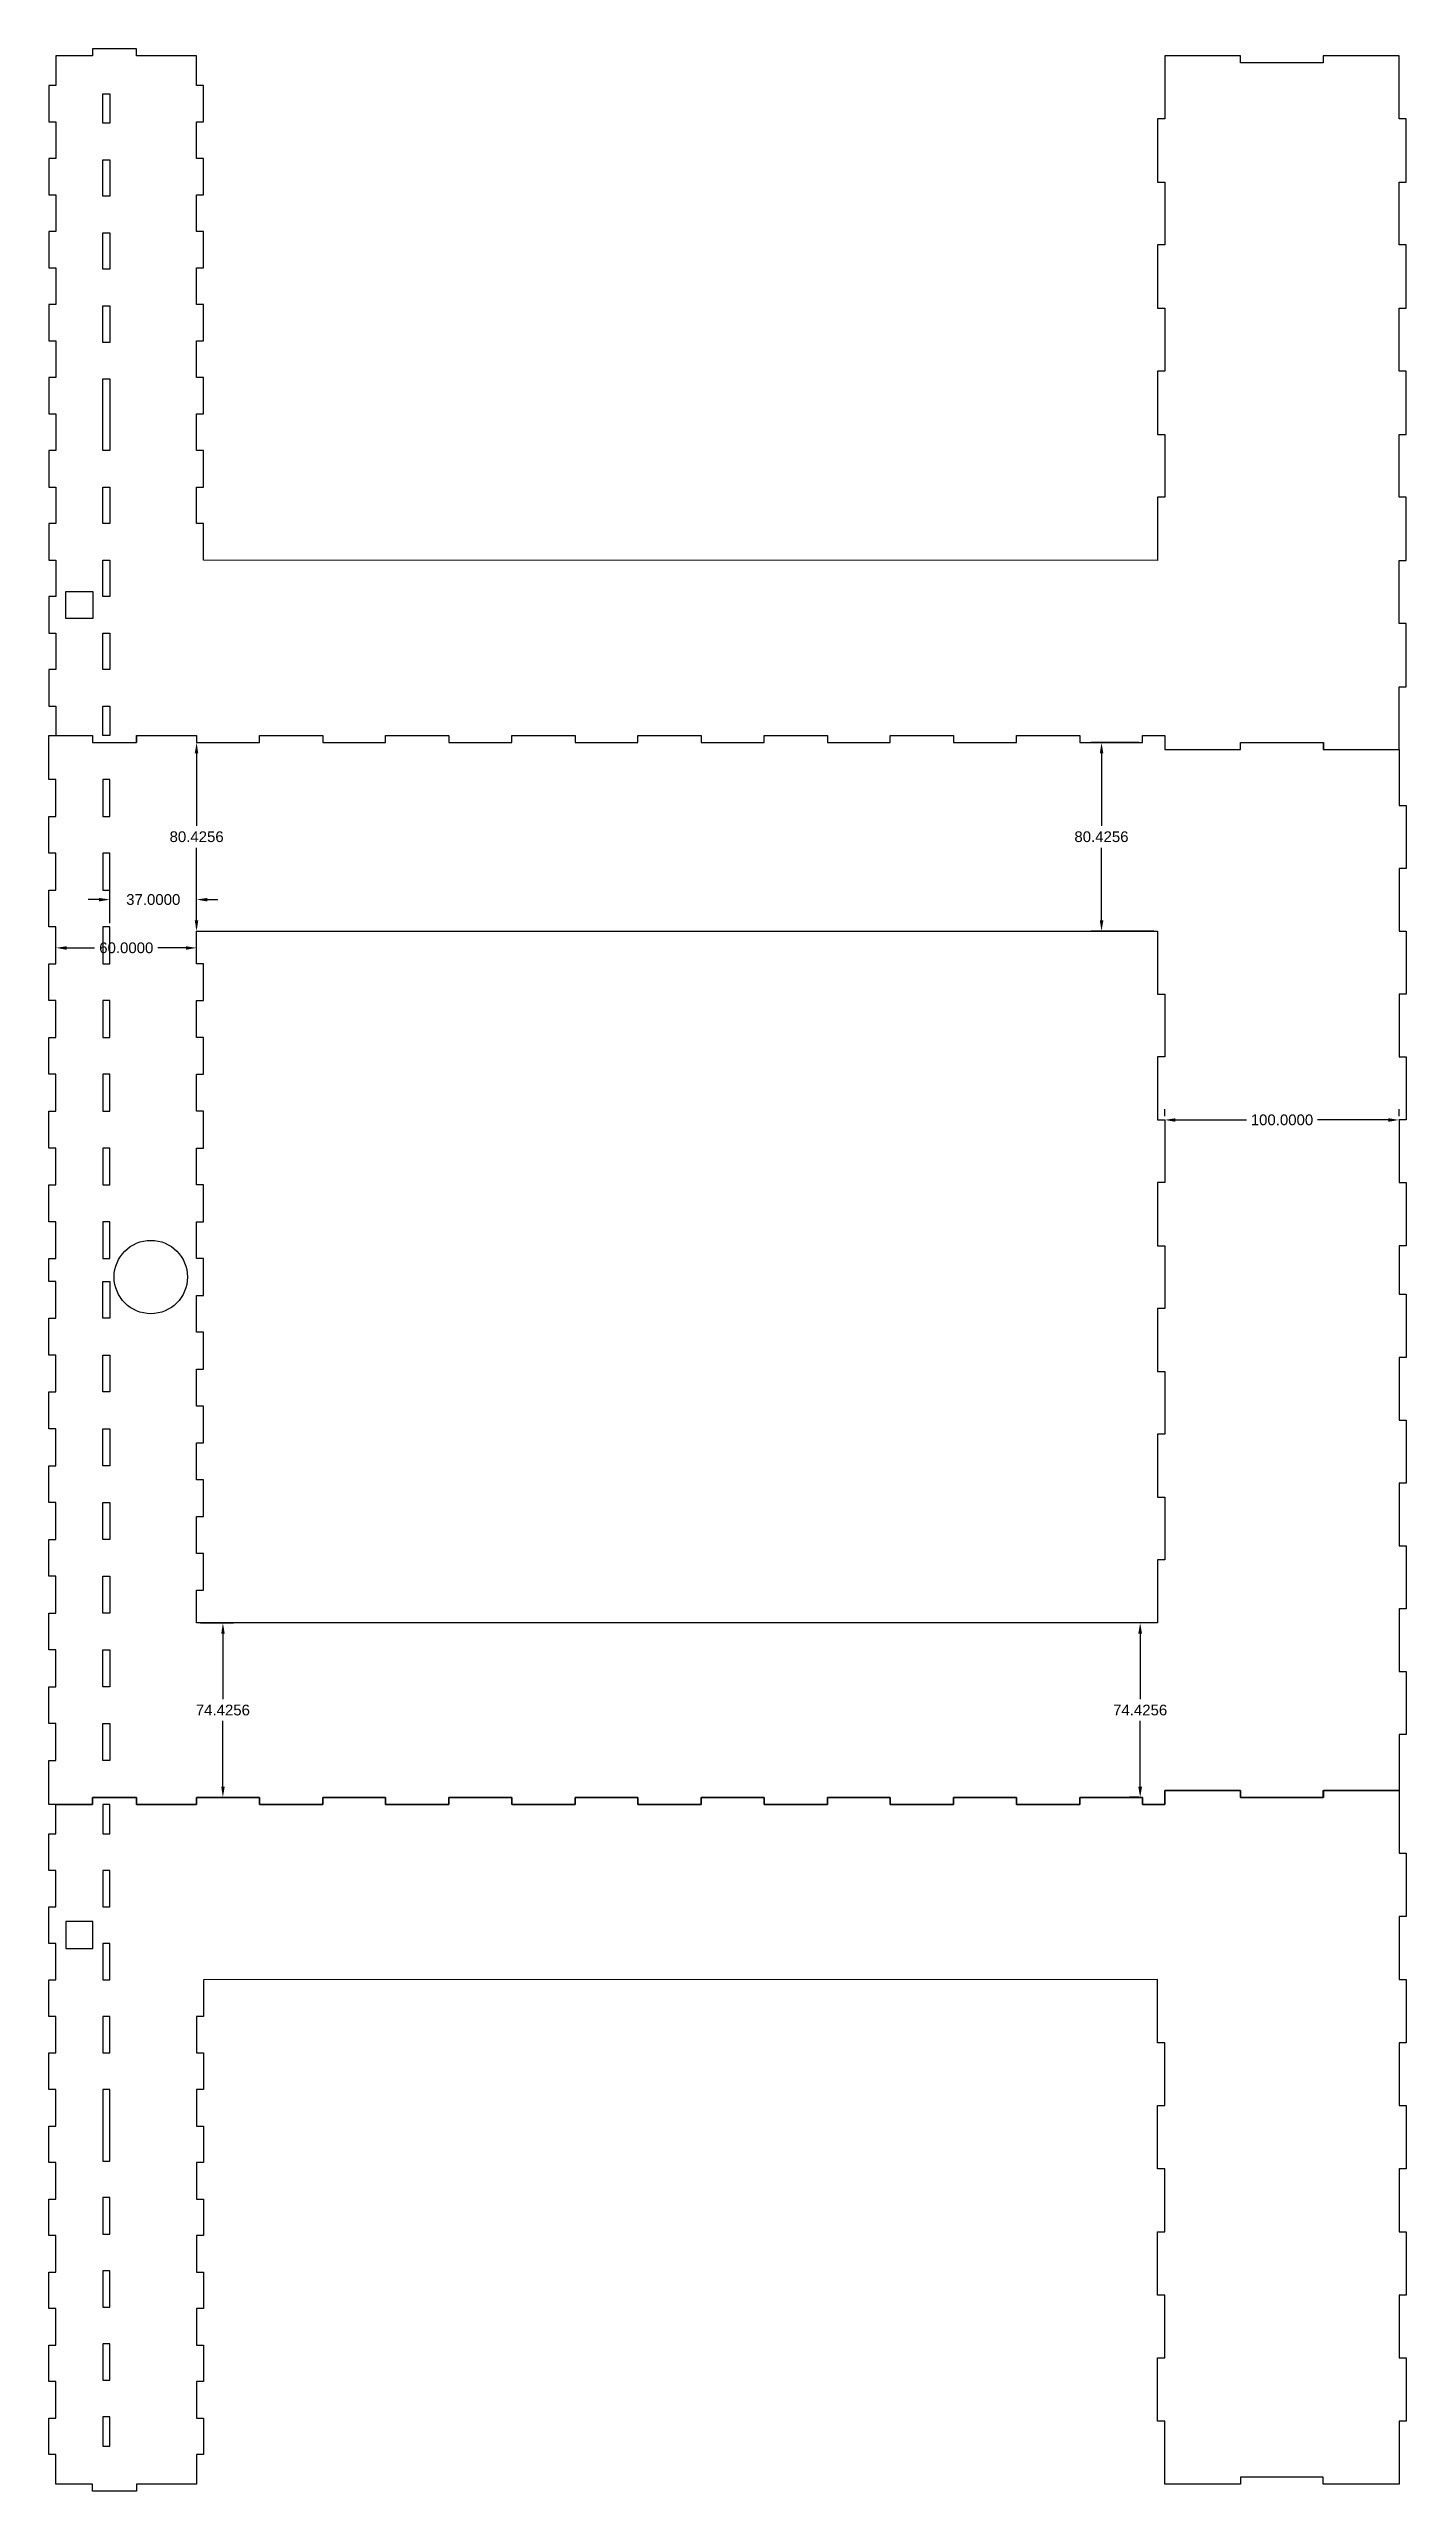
# Model space of a CAD drawing. Header units: millimetres. Extents: x 521 to 1100, y -234 to 808.
import ezdxf

# ---------------------------------------------------------------- set-up
doc = ezdxf.new("R2010")
doc.units = ezdxf.units.MM
doc.header["$LTSCALE"] = 25.4
doc.layers.add('NEWLAYER', color=7, linetype='Continuous')
doc.styles.get("Standard").update_dxf_attribs({"font": 'arial.ttf'})
doc.dimstyles.get("Standard").update_dxf_attribs({"dimtxt": 4.572, "dimasz": 4.572, "dimexe": 4.572, "dimexo": 1.5875, "dimgap": 2.286, "dimtad": 0, "dimtih": 1, "dimtoh": 1, "dimdec": 4, "dimzin": 0, "dimdsep": 46, "dimtxsty": 'Standard', "dimcen": 2.286, "dimadec": 0, "dimazin": 0, "dimtfac": 1, "dimtdec": 4, "dimtofl": 0, "dimtmove": 0, "dimatfit": 3, "dimfxl": 1, "dimtolj": 1, "dimtzin": 0, "dimarcsym": 0})

# ---------------------------------------------------------------- blocks, each defined once
blk = doc.blocks.new('*D48')
at = {"color": 0, "lineweight": -2, "transparency": 16777216}
for p, q in [((546.9, 434.6), (546.9, 449.2)), ((583.9, 432.8), (583.9, 449.2)), ((542.3, 444.7), (537.7, 444.7)), ((588.4, 444.7), (593, 444.7))]:
    blk.add_line(p, q, dxfattribs=at)
at = {"color": 0, "transparency": 16777216}
for points in [[(542.3, 445.4), (542.3, 443.9), (546.9, 444.7)], [(588.4, 445.4), (588.4, 443.9), (583.9, 444.7)]]:
    blk.add_solid(points, dxfattribs=at)
at = {"layer": 'Defpoints', "color": 0, "transparency": 16777216}
for p in [(546.9, 444.7), (546.9, 433), (583.9, 431.2)]:
    blk.add_point(p, dxfattribs=at)
at = {"color": 0, "transparency": 16777216, "insert": (565.4, 444.7), "char_height": 4.572, "attachment_point": 5}
blk.add_mtext('\\A1;37.0000', dxfattribs=at)
blk = doc.blocks.new('*D49')
at = {"color": 0, "lineweight": -2, "transparency": 16777216}
for p, q in [((585.5, 511.7), (588.4, 511.7)), ((583.9, 507.1), (583.9, 476.1)), ((583.9, 435.8), (583.9, 466.8)), ((585.5, 431.2), (588.4, 431.2))]:
    blk.add_line(p, q, dxfattribs=at)
at = {"color": 0, "transparency": 16777216}
for points in [[(583.1, 507.1), (584.6, 507.1), (583.9, 511.7)], [(583.1, 435.8), (584.6, 435.8), (583.9, 431.2)]]:
    blk.add_solid(points, dxfattribs=at)
at = {"layer": 'Defpoints', "color": 0, "transparency": 16777216}
for p in [(583.9, 511.7), (583.9, 511.7), (583.9, 431.2)]:
    blk.add_point(p, dxfattribs=at)
at = {"color": 0, "transparency": 16777216, "insert": (583.9, 471.5), "char_height": 4.572, "attachment_point": 5}
blk.add_mtext('\\A1;80.4256', dxfattribs=at)
blk = doc.blocks.new('*D50')
at = {"color": 0, "lineweight": -2, "transparency": 16777216}
for p, q in [((985.9, 511.7), (965.4, 511.7)), ((969.9, 507.1), (969.9, 476.1)), ((969.9, 435.8), (969.9, 466.8)), ((992.3, 431.2), (965.4, 431.2))]:
    blk.add_line(p, q, dxfattribs=at)
at = {"color": 0, "transparency": 16777216}
for points in [[(969.2, 507.1), (970.7, 507.1), (969.9, 511.7)], [(969.2, 435.8), (970.7, 435.8), (969.9, 431.2)]]:
    blk.add_solid(points, dxfattribs=at)
at = {"layer": 'Defpoints', "color": 0, "transparency": 16777216}
for p in [(969.9, 511.7), (987.5, 511.7), (993.9, 431.2)]:
    blk.add_point(p, dxfattribs=at)
at = {"color": 0, "transparency": 16777216, "insert": (969.9, 471.5), "char_height": 4.572, "attachment_point": 5}
blk.add_mtext('\\A1;80.4256', dxfattribs=at)
blk = doc.blocks.new('*D51')
at = {"color": 0, "lineweight": -2, "transparency": 16777216}
for p, q in [((992.3, 136.1), (981.8, 136.1)), ((986.4, 131.5), (986.4, 103.5)), ((986.4, 66.2), (986.4, 94.3)), ((985.9, 61.7), (981.8, 61.7))]:
    blk.add_line(p, q, dxfattribs=at)
at = {"color": 0, "transparency": 16777216}
for points in [[(985.6, 131.5), (987.2, 131.5), (986.4, 136.1)], [(985.6, 66.2), (987.2, 66.2), (986.4, 61.7)]]:
    blk.add_solid(points, dxfattribs=at)
at = {"layer": 'Defpoints', "color": 0, "transparency": 16777216}
for p in [(993.9, 136.1), (986.4, 61.7), (987.5, 61.7)]:
    blk.add_point(p, dxfattribs=at)
at = {"color": 0, "transparency": 16777216, "insert": (986.4, 98.9), "char_height": 4.572, "attachment_point": 5}
blk.add_mtext('\\A1;74.4256', dxfattribs=at)
blk = doc.blocks.new('*D52')
at = {"color": 0, "lineweight": -2, "transparency": 16777216}
for p, q in [((585.5, 136.1), (599.7, 136.1)), ((595.1, 131.5), (595.1, 103.5)), ((595.1, 66.2), (595.1, 94.3)), ((585.5, 61.7), (599.7, 61.7))]:
    blk.add_line(p, q, dxfattribs=at)
at = {"color": 0, "transparency": 16777216}
for points in [[(594.4, 131.5), (595.9, 131.5), (595.1, 136.1)], [(594.4, 66.2), (595.9, 66.2), (595.1, 61.7)]]:
    blk.add_solid(points, dxfattribs=at)
at = {"layer": 'Defpoints', "color": 0, "transparency": 16777216}
for p in [(583.9, 136.1), (595.1, 136.1), (583.9, 61.7)]:
    blk.add_point(p, dxfattribs=at)
at = {"color": 0, "transparency": 16777216, "insert": (595.1, 98.9), "char_height": 4.572, "attachment_point": 5}
blk.add_mtext('\\A1;74.4256', dxfattribs=at)
blk = doc.blocks.new('*D53')
at = {"color": 0, "lineweight": -2, "transparency": 16777216}
for p, q in [((996.9, 352.3), (996.9, 355.3)), ((1096.9, 352.3), (1096.9, 355.3)), ((1001.4, 350.7), (1031.8, 350.7)), ((1092.3, 350.7), (1062, 350.7))]:
    blk.add_line(p, q, dxfattribs=at)
at = {"color": 0, "transparency": 16777216}
for points in [[(1001.4, 351.4), (1001.4, 349.9), (996.9, 350.7)], [(1092.3, 351.4), (1092.3, 349.9), (1096.9, 350.7)]]:
    blk.add_solid(points, dxfattribs=at)
at = {"layer": 'Defpoints', "color": 0, "transparency": 16777216}
for p in [(996.9, 350.7), (1096.9, 350.7), (1096.9, 350.7)]:
    blk.add_point(p, dxfattribs=at)
at = {"color": 0, "transparency": 16777216, "insert": (1046.9, 350.7), "char_height": 4.572, "attachment_point": 5}
blk.add_mtext('\\A1;100.0000', dxfattribs=at)
blk = doc.blocks.new('*D54')
at = {"color": 0, "lineweight": -2, "transparency": 16777216}
for p, q in [((523.9, 418.9), (523.9, 428.6)), ((583.9, 418.9), (583.9, 428.6)), ((528.4, 424.1), (540.3, 424.1)), ((579.3, 424.1), (567.4, 424.1))]:
    blk.add_line(p, q, dxfattribs=at)
at = {"color": 0, "transparency": 16777216}
for points in [[(528.4, 424.8), (528.4, 423.3), (523.9, 424.1)], [(579.3, 424.8), (579.3, 423.3), (583.9, 424.1)]]:
    blk.add_solid(points, dxfattribs=at)
at = {"layer": 'Defpoints', "color": 0, "transparency": 16777216}
for p in [(523.9, 424.1), (523.9, 417.3), (583.9, 417.3)]:
    blk.add_point(p, dxfattribs=at)
at = {"color": 0, "transparency": 16777216, "insert": (553.9, 424.1), "char_height": 4.572, "attachment_point": 5}
blk.add_mtext('\\A1;60.0000', dxfattribs=at)

msp = doc.modelspace()

# ---------------------------------------------------------------- linework, layer by layer
at = {"color": 114, "true_color": 0x139b48}
msp.add_line((523.86468, 514.66507), (523.86468, 514.66507), dxfattribs=at)
at = {"color": 240, "true_color": 0xed1f24}
msp.add_line((523.86468, 115.33786), (523.86468, 115.33786), dxfattribs=at)
at = {"color": 114, "true_color": 0x139b48}
msp.add_lwpolyline([(996.86468, 508.66507), (1029.24301, 508.66507), (1029.24301, 511.66507), (1064.48635, 511.66507), (1064.48635, 508.66507), (1096.86468, 508.66507), (1096.86468, 535.52916), (1099.86468, 535.52916), (1099.86468, 562.52825), (1096.86468, 562.52825), (1096.86468, 589.34734), (1099.86468, 589.34734), (1099.86468, 616.34643), (1096.86468, 616.34643), (1096.86468, 643.16552), (1099.86468, 643.16552), (1099.86468, 670.16461), (1096.86468, 670.16461), (1096.86468, 696.9837), (1099.86468, 696.9837), (1099.86468, 723.98279), (1096.86468, 723.98279), (1096.86468, 750.80188), (1099.86468, 750.80188), (1099.86468, 777.80098), (1096.86468, 777.80098), (1096.86468, 804.66507), (1064.48635, 804.66507), (1064.48635, 801.66507), (1029.24301, 801.66507), (1029.24301, 804.66507), (996.86468, 804.66507), (996.86468, 777.80097), (993.86468, 777.80097), (993.86468, 750.80188), (996.86468, 750.80188), (996.86468, 723.98279), (993.86468, 723.98279), (993.86468, 696.9837), (996.86468, 696.9837), (996.86468, 670.16461), (993.86468, 670.16461), (993.86468, 643.16552), (996.86468, 643.16552), (996.86468, 616.34643), (993.86468, 616.34643), (993.86468, 589.39025), (586.86468, 589.5598), (586.86468, 605.13875), (583.86468, 605.13875), (583.86468, 620.7177), (586.86468, 620.7177), (586.86468, 636.29665), (583.86468, 636.29665), (583.86468, 651.87559), (586.86468, 651.87559), (586.86468, 667.45454), (583.86468, 667.45454), (583.86468, 683.03349), (586.86468, 683.03349), (586.86468, 698.61243), (583.86468, 698.61243), (583.86468, 714.19138), (586.86468, 714.19138), (586.86468, 729.77033), (583.86468, 729.77033), (583.86468, 745.34928), (586.86468, 745.34928), (586.86468, 760.92822), (583.86468, 760.92822), (583.86468, 776.50717), (586.86468, 776.50717), (586.86468, 792.08612), (583.86468, 792.08612), (583.86468, 804.66507), (558.19801, 804.66507), (558.19801, 807.66507), (539.53135, 807.66507), (539.53135, 804.66507), (523.86468, 804.66507), (523.86468, 792.08612), (520.86468, 792.08612), (520.86468, 776.50717), (523.86468, 776.50717), (523.86468, 760.92822), (520.86468, 760.92822), (520.86468, 745.34928), (523.86468, 745.34928), (523.86468, 729.77033), (520.86468, 729.77033), (520.86468, 714.19138), (523.86468, 714.19138), (523.86468, 698.61243), (520.86468, 698.61243), (520.86468, 683.03349), (523.86468, 683.03349), (523.86468, 667.45454), (520.86468, 667.45454), (520.86468, 651.87559), (523.86468, 651.87559), (523.86468, 636.29665), (520.86468, 636.29665), (520.86468, 620.7177), (523.86468, 620.7177), (523.86468, 605.13875), (520.86468, 605.13875), (520.86468, 589.5598), (523.86468, 589.5598), (523.86468, 573.98086), (520.86468, 573.98086), (520.86468, 558.40191), (523.86468, 558.40191), (523.86468, 542.82296), (520.86468, 542.82296), (520.86468, 527.24401), (523.86468, 527.24401), (523.86468, 514.66507), (539.53135, 514.66507), (539.53135, 511.66507), (558.19801, 511.66507), (558.19801, 514.66507), (583.86468, 514.66507), (583.86468, 511.66507), (610.68377, 511.66507), (610.68377, 514.66507), (637.68286, 514.66507), (637.68286, 511.66507), (664.50195, 511.66507), (664.50195, 514.66507), (691.50104, 514.66507), (691.50104, 511.66507), (718.32013, 511.66507), (718.32013, 514.66507), (745.31922, 514.66507), (745.31922, 511.66507), (772.13832, 511.66507), (772.13832, 514.66507), (799.13741, 514.66507), (799.13741, 511.66507), (826.0015, 511.66507), (826.0015, 514.66507), (853.00059, 514.66507), (853.00059, 511.66507), (879.81968, 511.66507), (879.81968, 514.66507), (906.81877, 514.66507), (906.81877, 511.66507), (933.63786, 511.66507), (933.63786, 514.66507), (960.63695, 514.66507), (960.63695, 511.66507), (987.45604, 511.66507), (987.45604, 514.66507), (996.86468, 514.66507)], close=True, dxfattribs=at)
at = {"color": 114, "linetype": 'Continuous', "true_color": 0x139b48}
msp.add_lwpolyline([(539.63968, 576.21507), (539.63968, 564.66507), (528.08968, 564.66507), (528.08968, 576.21507)], close=True, dxfattribs=at)
at = {"color": 240, "true_color": 0xed1f24}
msp.add_lwpolyline([(1064.57635, 508.66507), (1096.86468, 508.66507), (1096.86468, 484.88654), (1099.86468, 484.88654), (1099.86468, 457.97301), (1096.86468, 457.97301), (1096.86468, 431.23948), (1099.86468, 431.23948), (1099.86468, 404.32595), (1096.86468, 404.32595), (1096.86468, 377.59242), (1099.86468, 377.59242), (1099.86468, 350.67889), (1096.86468, 350.67889), (1096.86468, 323.94536), (1099.86468, 323.94536), (1099.86468, 297.03183), (1096.86468, 297.03183), (1096.86468, 286.66507), (1096.86468, 276.2983), (1099.86468, 276.2983), (1099.86468, 249.38477), (1096.86468, 249.38477), (1096.86468, 222.65124), (1099.86468, 222.65124), (1099.86468, 195.73771), (1096.86468, 195.73771), (1096.86468, 169.00418), (1099.86468, 169.00418), (1099.86468, 142.09065), (1096.86468, 142.09065), (1096.86468, 115.35713), (1099.86468, 115.35713), (1099.86468, 88.4436), (1096.86468, 88.4436), (1096.86468, 64.66507), (1064.57635, 64.66507), (1064.57635, 61.66507), (1029.24301, 61.66507), (1029.24301, 64.66507), (996.86468, 64.66507), (996.86468, 58.66507), (987.45604, 58.66507), (987.45604, 61.66507), (960.63695, 61.66507), (960.63695, 58.66507), (933.63786, 58.66507), (933.63786, 61.66507), (906.81877, 61.66507), (906.81877, 58.66507), (879.81968, 58.66507), (879.81968, 61.66507), (853.00059, 61.66507), (853.00059, 58.66507), (826.0015, 58.66507), (826.0015, 61.66507), (799.13741, 61.66507), (799.13741, 58.66507), (772.13832, 58.66507), (772.13832, 61.66507), (745.31922, 61.66507), (745.31922, 58.66507), (718.32013, 58.66507), (718.32013, 61.66507), (691.50104, 61.66507), (691.50104, 58.66507), (664.50195, 58.66507), (664.50195, 61.66507), (637.68286, 61.66507), (637.68286, 58.66507), (610.68377, 58.66507), (610.68377, 61.66507), (583.86468, 61.66507), (583.86468, 58.66507), (558.19801, 58.66507), (558.19801, 61.66507), (539.53135, 61.66507), (539.53135, 58.66507), (520.86468, 58.66507), (520.86468, 77.3892), (523.86468, 77.3892), (523.86468, 93.11334), (520.86468, 93.11334), (520.86468, 108.83748), (523.86468, 108.83748), (523.86468, 124.56162), (520.86468, 124.56162), (520.86468, 140.28576), (523.86468, 140.28576), (523.86468, 156.00989), (520.86468, 156.00989), (520.86468, 171.73403), (523.86468, 171.73403), (523.86468, 187.45817), (520.86468, 187.45817), (520.86468, 203.18231), (523.86468, 203.18231), (523.86468, 218.90645), (520.86468, 218.90645), (520.86468, 234.63058), (523.86468, 234.63058), (523.86468, 250.35472), (520.86468, 250.35472), (520.86468, 266.07886), (523.86468, 266.07886), (523.86468, 281.803), (520.86468, 281.803), (520.86468, 286.66507), (520.86468, 291.52714), (523.86468, 291.52714), (523.86468, 307.25127), (520.86468, 307.25127), (520.86468, 322.97541), (523.86468, 322.97541), (523.86468, 338.69955), (520.86468, 338.69955), (520.86468, 354.42369), (523.86468, 354.42369), (523.86468, 370.14783), (520.86468, 370.14783), (520.86468, 385.87196), (523.86468, 385.87196), (523.86468, 401.5961), (520.86468, 401.5961), (520.86468, 417.32024), (523.86468, 417.32024), (523.86468, 433.04438), (520.86468, 433.04438), (520.86468, 448.76851), (523.86468, 448.76851), (523.86468, 464.49265), (520.86468, 464.49265), (520.86468, 480.21679), (523.86468, 480.21679), (523.86468, 495.94093), (520.86468, 495.94093), (520.86468, 514.66507), (539.53135, 514.66507), (539.53135, 511.66507), (558.19801, 511.66507), (558.19801, 514.66507), (583.86468, 514.66507), (583.86468, 511.66507), (610.68377, 511.66507), (610.68377, 514.66507), (637.68286, 514.66507), (637.68286, 511.66507), (664.50195, 511.66507), (664.50195, 514.66507), (691.50104, 514.66507), (691.50104, 511.66507), (718.32013, 511.66507), (718.32013, 514.66507), (745.31922, 514.66507), (745.31922, 511.66507), (772.13832, 511.66507), (772.13832, 514.66507), (799.13741, 514.66507), (799.13741, 511.66507), (826.0015, 511.66507), (826.0015, 514.66507), (853.00059, 514.66507), (853.00059, 511.66507), (879.81968, 511.66507), (879.81968, 514.66507), (906.81877, 514.66507), (906.81877, 511.66507), (933.63786, 511.66507), (933.63786, 514.66507), (960.63695, 514.66507), (960.63695, 511.66507), (987.45604, 511.66507), (987.45604, 514.66507), (996.86468, 514.66507), (996.86468, 508.66507), (1029.24301, 508.66507), (1029.24301, 511.66507), (1064.57635, 511.66507)], close=True, dxfattribs=at)
at = {"color": 114, "true_color": 0x139b48}
msp.add_lwpolyline([(539.53135, 514.66507), (539.53135, 511.66507), (558.19801, 511.66507), (558.19801, 514.66507), (558.19801, 511.66507)], dxfattribs=at)
msp.add_lwpolyline([(993.86468, 163.00417), (993.86468, 136.09064), (583.86468, 136.09064), (583.86468, 150.00988), (586.86468, 150.00988), (586.86468, 165.73402), (583.86468, 165.73402), (583.86468, 181.45816), (586.86468, 181.45816), (586.86468, 197.1823), (583.86468, 197.1823), (583.86468, 212.90643), (586.86468, 212.90643), (586.86468, 228.63057), (583.86468, 228.63057), (583.86468, 244.35471), (586.86468, 244.35471), (586.86468, 260.07885), (583.86468, 260.07885), (583.86468, 275.80299), (586.86468, 275.80299), (586.86468, 291.52712), (583.86468, 291.52712), (583.86468, 307.25126), (586.86468, 307.25126), (586.86468, 322.9754), (583.86468, 322.9754), (583.86468, 338.69954), (586.86468, 338.69954), (586.86468, 354.42368), (583.86468, 354.42368), (583.86468, 370.14781), (586.86468, 370.14781), (586.86468, 385.87195), (583.86468, 385.87195), (583.86468, 401.59609), (586.86468, 401.59609), (586.86468, 417.32023), (583.86468, 417.32023), (583.86468, 431.23947), (993.86468, 431.23947), (993.86468, 404.32594), (996.86468, 404.32594), (996.86468, 377.59241), (993.86468, 377.59241), (993.86468, 350.67888), (996.86468, 350.67888), (996.86468, 323.94535), (993.86468, 323.94535), (993.86468, 297.03182), (996.86468, 297.03182), (996.86468, 270.29829), (993.86468, 270.29829), (993.86468, 243.38476), (996.86468, 243.38476), (996.86468, 216.65123), (993.86468, 216.65123), (993.86468, 189.7377), (996.86468, 189.7377), (996.86468, 163.00417)], close=True)
at = {"color": 2, "true_color": 0xf1eb1f}
msp.add_lwpolyline([(1029.24301, 64.66507), (1029.24301, 61.66507), (1064.48635, 61.66507), (1064.48635, 64.66507), (1096.86468, 64.66507), (1096.86468, 37.80098), (1099.86468, 37.80098), (1099.86468, 10.80188), (1096.86468, 10.80188), (1096.86468, -16.01721), (1099.86468, -16.01721), (1099.86468, -43.0163), (1096.86468, -43.0163), (1096.86468, -69.83539), (1099.86468, -69.83539), (1099.86468, -96.83448), (1096.86468, -96.83448), (1096.86468, -123.65357), (1099.86468, -123.65357), (1099.86468, -150.65266), (1096.86468, -150.65266), (1096.86468, -177.47175), (1099.86468, -177.47175), (1099.86468, -204.47084), (1096.86468, -204.47084), (1096.86468, -231.33493), (1064.48635, -231.33493), (1064.48635, -228.33493), (1029.24301, -228.33493), (1029.24301, -231.33493), (996.86468, -231.33493), (996.86468, -204.47084), (993.86468, -204.47084), (993.86468, -177.47175), (996.86468, -177.47175), (996.86468, -150.65266), (993.86468, -150.65266), (993.86468, -123.65357), (996.86468, -123.65357), (996.86468, -96.83448), (993.86468, -96.83448), (993.86468, -69.83539), (996.86468, -69.83539), (996.86468, -43.0163), (993.86468, -43.0163), (993.86468, -16.06012), (586.86468, -16.22967), (586.86468, -31.80862), (583.86468, -31.80862), (583.86468, -47.38757), (586.86468, -47.38757), (586.86468, -62.96651), (583.86468, -62.96651), (583.86468, -78.54546), (586.86468, -78.54546), (586.86468, -94.12441), (583.86468, -94.12441), (583.86468, -109.70335), (586.86468, -109.70335), (586.86468, -125.2823), (583.86468, -125.2823), (583.86468, -140.86125), (586.86468, -140.86125), (586.86468, -156.4402), (583.86468, -156.4402), (583.86468, -172.01914), (586.86468, -172.01914), (586.86468, -187.59809), (583.86468, -187.59809), (583.86468, -203.17704), (586.86468, -203.17704), (586.86468, -218.75599), (583.86468, -218.75599), (583.86468, -231.33493), (558.19801, -231.33493), (558.19801, -234.33493), (539.53135, -234.33493), (539.53135, -231.33493), (523.86468, -231.33493), (523.86468, -218.75599), (520.86468, -218.75599), (520.86468, -203.17704), (523.86468, -203.17704), (523.86468, -187.59809), (520.86468, -187.59809), (520.86468, -172.01914), (523.86468, -172.01914), (523.86468, -156.4402), (520.86468, -156.4402), (520.86468, -140.86125), (523.86468, -140.86125), (523.86468, -125.2823), (520.86468, -125.2823), (520.86468, -109.70335), (523.86468, -109.70335), (523.86468, -94.12441), (520.86468, -94.12441), (520.86468, -78.54546), (523.86468, -78.54546), (523.86468, -62.96651), (520.86468, -62.96651), (520.86468, -47.38757), (523.86468, -47.38757), (523.86468, -31.80862), (520.86468, -31.80862), (520.86468, -16.22967), (523.86468, -16.22967), (523.86468, -0.65072), (520.86468, -0.65072), (520.86468, 14.92822), (523.86468, 14.92822), (523.86468, 30.50717), (520.86468, 30.50717), (520.86468, 46.08612), (523.86468, 46.08612), (523.86468, 58.66507), (539.53135, 58.66507), (539.53135, 61.66507), (558.19801, 61.66507), (558.19801, 58.66507), (583.86468, 58.66507), (583.86468, 61.66507), (610.68377, 61.66507), (610.68377, 58.66507), (637.68286, 58.66507), (637.68286, 61.66507), (664.50195, 61.66507), (664.50195, 58.66507), (691.50104, 58.66507), (691.50104, 61.66507), (718.32013, 61.66507), (718.32013, 58.66507), (745.31922, 58.66507), (745.31922, 61.66507), (772.13832, 61.66507), (772.13832, 58.66507), (799.13741, 58.66507), (799.13741, 61.66507), (826.0015, 61.66507), (826.0015, 58.66507), (853.00059, 58.66507), (853.00059, 61.66507), (879.81968, 61.66507), (879.81968, 58.66507), (906.81877, 58.66507), (906.81877, 61.66507), (933.63786, 61.66507), (933.63786, 58.66507), (960.63695, 58.66507), (960.63695, 61.66507), (987.45604, 61.66507), (987.45604, 58.66507), (996.86468, 58.66507), (996.86468, 64.66507)], close=True, dxfattribs=at)
at = {"color": 2, "linetype": 'Continuous', "true_color": 0xf1eb1f}
msp.add_lwpolyline([(539.63968, -2.88493), (539.63968, 8.66507), (528.08968, 8.66507), (528.08968, -2.88493)], close=True, dxfattribs=at)
at = {"linetype": 'Continuous'}
msp.add_circle((564.36468, 283.66505), 15.65, dxfattribs=at)
at = {"layer": 'NEWLAYER', "color": 114, "true_color": 0x139b48}
for points in [[(543.86468, 775.92235), (543.86468, 788.50129), (546.86468, 788.50129), (546.86468, 775.92235)], [(543.86468, 744.76445), (543.86468, 760.3434), (546.86468, 760.3434), (546.86468, 744.76445)], [(546.86468, 729.1855), (546.86468, 713.60656), (543.86468, 713.60656), (543.86468, 729.1855)], [(543.86468, 682.44866), (543.86468, 698.02761), (546.86468, 698.02761), (546.86468, 682.44866)], [(543.86468, 666.86971), (546.86468, 666.86971), (546.86468, 636.29665), (543.86468, 636.29665)], [(543.86468, 620.7177), (546.86468, 620.7177), (546.86468, 605.13875), (543.86468, 605.13875)], [(543.86468, 573.98086), (543.86468, 589.5598), (546.86468, 589.5598), (546.86468, 573.98086)], [(543.86468, 558.40191), (546.86468, 558.40191), (546.86468, 542.82296), (543.86468, 542.82296)], [(543.86468, 514.66507), (543.86468, 527.24401), (546.86468, 527.24401), (546.86468, 514.66507)]]:
    msp.add_lwpolyline(points, close=True, dxfattribs=at)
at = {"layer": 'NEWLAYER', "color": 240, "true_color": 0xed1f24}
for points in [[(546.86468, 480.21679), (546.86468, 495.94093), (543.86468, 495.94093), (543.86468, 480.21679)], [(546.86468, 448.76851), (546.86468, 464.49265), (543.86468, 464.49265), (543.86468, 448.76851)], [(546.86468, 417.32024), (546.86468, 433.04438), (543.86468, 433.04438), (543.86468, 417.32024)], [(546.86468, 385.87196), (546.86468, 401.5961), (543.86468, 401.5961), (543.86468, 385.87196)], [(546.86468, 354.42369), (546.86468, 370.14783), (543.86468, 370.14783), (543.86468, 354.42369)], [(546.86468, 322.97541), (546.86468, 338.69955), (543.86468, 338.69955), (543.86468, 322.97541)], [(546.86468, 291.52714), (546.86468, 307.25127), (543.86468, 307.25127), (543.86468, 291.52714)], [(546.86468, 281.803), (546.86468, 266.07886), (543.86468, 266.07886), (543.86468, 281.803)], [(546.86468, 250.35472), (546.86468, 234.63058), (543.86468, 234.63058), (543.86468, 250.35472)], [(546.86468, 218.90645), (546.86468, 203.18231), (543.86468, 203.18231), (543.86468, 218.90645)], [(546.86468, 187.45817), (546.86468, 171.73403), (543.86468, 171.73403), (543.86468, 187.45817)], [(546.86468, 156.00989), (546.86468, 140.28576), (543.86468, 140.28576), (543.86468, 156.00989)], [(546.86468, 124.56162), (546.86468, 108.83748), (543.86468, 108.83748), (543.86468, 124.56162)], [(546.86468, 93.11334), (546.86468, 77.3892), (543.86468, 77.3892), (543.86468, 93.11334)]]:
    msp.add_lwpolyline(points, close=True, dxfattribs=at)
at = {"layer": 'NEWLAYER', "color": 2, "true_color": 0xf1eb1f}
for points in [[(543.86468, 58.66507), (543.86468, 46.08612), (546.86468, 46.08612), (546.86468, 58.66507)], [(543.86468, 14.92822), (546.86468, 14.92822), (546.86468, 30.50717), (543.86468, 30.50717)], [(543.86468, -0.65072), (543.86468, -16.22967), (546.86468, -16.22967), (546.86468, -0.65072)], [(543.86468, -47.38757), (546.86468, -47.38757), (546.86468, -31.80862), (543.86468, -31.80862)], [(543.86468, -93.53958), (546.86468, -93.53958), (546.86468, -62.96651), (543.86468, -62.96651)], [(543.86468, -109.11853), (543.86468, -124.69748), (546.86468, -124.69748), (546.86468, -109.11853)], [(546.86468, -155.85537), (546.86468, -140.27642), (543.86468, -140.27642), (543.86468, -155.85537)], [(543.86468, -171.43432), (543.86468, -187.01327), (546.86468, -187.01327), (546.86468, -171.43432)], [(543.86468, -202.59221), (543.86468, -215.17116), (546.86468, -215.17116), (546.86468, -202.59221)]]:
    msp.add_lwpolyline(points, close=True, dxfattribs=at)

# ---------------------------------------------------------------- dimensions: what is measured, and where the dimension line sits
for base, p1, p2, picture, middle in [((583.86468, 511.66507), (583.86468, 431.23947), (583.86468, 511.66507), '*D49', (583.86468, 471.45227)), ((969.93673, 511.66507), (993.86468, 431.23947), (987.45604, 511.66507), '*D50', (969.93673, 471.45227)), ((595.13141, 136.09064), (583.86468, 61.66507), (583.86468, 136.09064), '*D52', (595.13141, 98.87785)), ((986.40349, 61.66507), (993.86468, 136.09064), (987.45604, 61.66507), '*D51', (986.40349, 98.87785))]:
    dim = msp.add_linear_dim(base=base, p1=p1, p2=p2, angle=90, dimstyle='Standard')
    dim.commit()
    dim.dimension.update_dxf_attribs({"geometry": picture, "text_midpoint": middle})
for base, p1, p2, picture, middle in [((546.86468, 444.65542), (583.86468, 431.23947), (546.86468, 433.04438), '*D48', (565.36468, 444.65542)), ((523.86468, 424.06831), (583.86468, 417.32023), (523.86468, 417.32024), '*D54', (553.86468, 424.06831)), ((1096.86468, 350.67889), (996.86468, 350.67888), (1096.86468, 350.67888), '*D53', (1046.86468, 350.67889))]:
    dim = msp.add_linear_dim(base=base, p1=p1, p2=p2, dimstyle='Standard')
    dim.commit()
    dim.dimension.update_dxf_attribs({"geometry": picture, "text_midpoint": middle})

doc.saveas('drawing.dxf')
